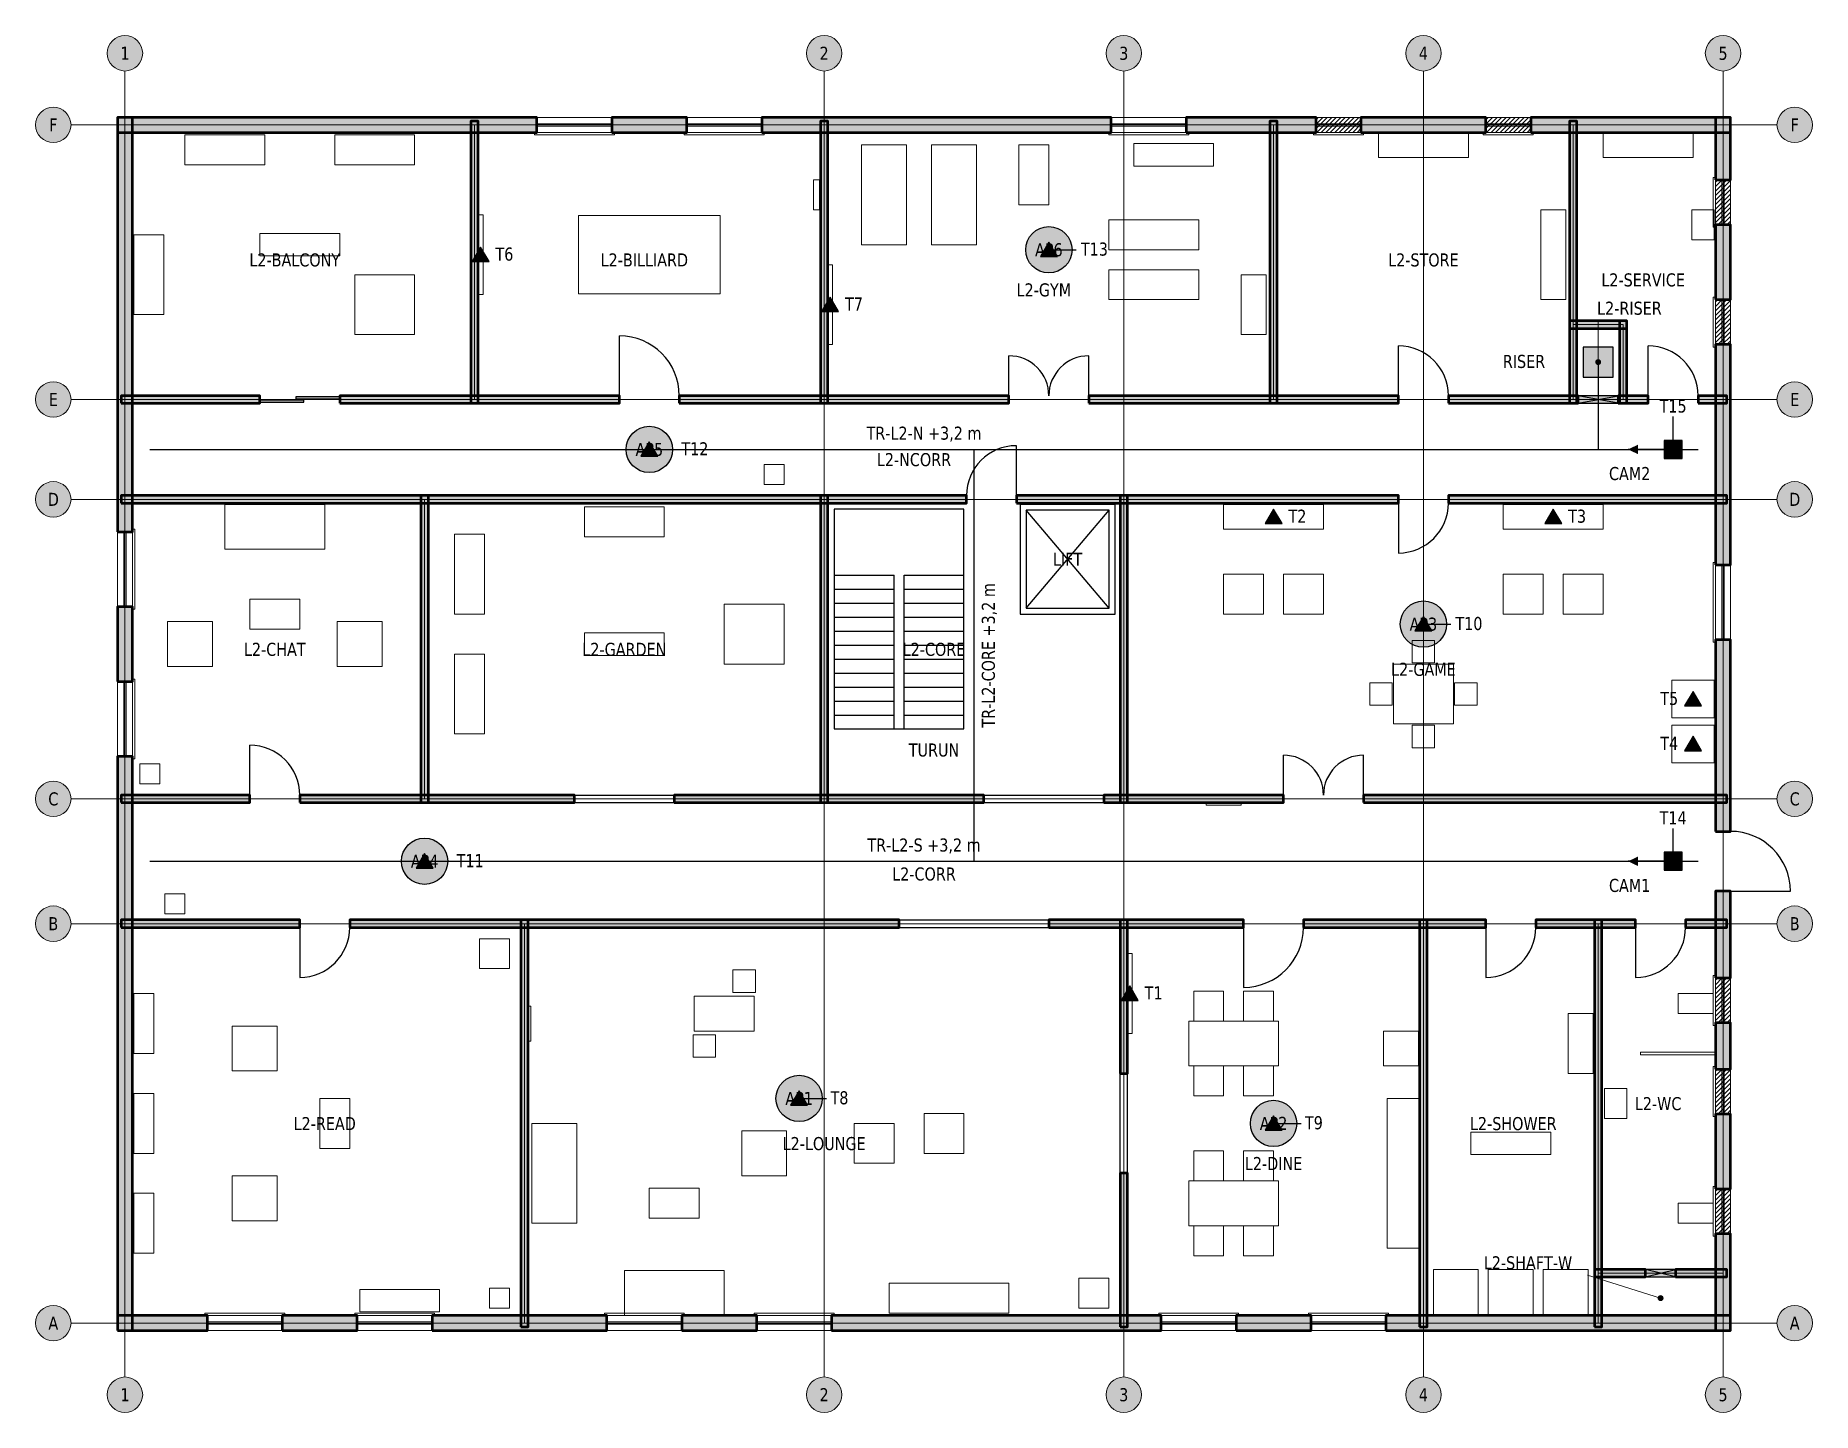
# Model space of a CAD drawing. Header units: millimetres. Extents: x -1791 to 33791, y -1791 to 25791.
import ezdxf
from ezdxf.enums import TextEntityAlignment as Align

# ---------------------------------------------------------------- set-up
doc = ezdxf.new("R2010")
doc.units = ezdxf.units.MM
doc.linetypes.add('CENTER', pattern=[5.08, 3.175, -0.635, 0.635, -0.635])
doc.linetypes.add('DASHED', pattern=[1.524, 1.27, -0.254])
for name, color, linetype, lineweight, true_color in [('A-ANNO-RMNM', 7, 'Continuous', 18, 0x22302a), ('A-DOOR', 7, 'Continuous', 25, 0x1f4d3a), ('A-FURN', 7, 'Continuous', 18, 0x8a8076), ('A-GLAZ', 7, 'Continuous', 18, 0x1f4d3a), ('A-GRID', 7, 'CENTER', 13, 0x8fa99b), ('A-GRID-IDEN', 7, 'Continuous', 18, 0x2f4238), ('A-STRS', 7, 'Continuous', 25, 0xb5532f), ('A-WALL', 7, 'Continuous', 50, 0x1f4d3a)]:
    doc.layers.add(name, color=color, linetype=linetype, lineweight=lineweight, true_color=true_color)
doc.layers.add('A-AREA', color=7, linetype='Continuous', lineweight=13, true_color=0xa0b4aa, plot=False)
for name, color, linetype in [('ICT-AP', 7, 'Continuous'), ('ICT-CAM', 7, 'Continuous'), ('ICT-DEV-IDEN', 7, 'Continuous'), ('ICT-OUTL', 7, 'Continuous'), ('ICT-OUTL-IDEN', 7, 'Continuous'), ('ICT-RISR', 7, 'Continuous'), ('ICT-TRAY', 7, 'Continuous')]:
    doc.layers.add(name, color=color, linetype=linetype)
doc.styles.add('KR-SANS', font='DejaVuSans.ttf', dxfattribs={"width": 0.8})

msp = doc.modelspace()

# ---------------------------------------------------------------- hatches: boundary and pattern name
at = {"layer": 'A-ANNO-RMNM', "true_color": 0x5a524b}
h = msp.add_hatch(color=251, dxfattribs=at)
h.dxf.hatch_style = 1
edge = h.paths.add_edge_path()
edge.add_arc((29500, 19250), 60, 0, 360)
h = msp.add_hatch(color=251, dxfattribs=at)
h.dxf.hatch_style = 1
edge = h.paths.add_edge_path()
edge.add_arc((30750, 500), 60, 0, 360)
at = {"layer": 'A-DOOR', "true_color": 0xffffff}
h = msp.add_hatch(color=7, dxfattribs=at)
h.dxf.hatch_style = 1
h.paths.add_polyline_path([(3420, 18515), (4300, 18515), (4300, 18555), (3420, 18555)])
h = msp.add_hatch(color=7, dxfattribs=at)
h.dxf.hatch_style = 1
h.paths.add_polyline_path([(29100, 18425), (29900, 18425), (29900, 18575), (29100, 18575)])
h = msp.add_hatch(color=7, dxfattribs=at)
h.dxf.hatch_style = 1
h.paths.add_polyline_path([(2700, 18445), (3580, 18445), (3580, 18485), (2700, 18485)])
h = msp.add_hatch(color=7, dxfattribs=at)
h.dxf.hatch_style = 1
h.paths.add_polyline_path([(30450, 925), (31050, 925), (31050, 1075), (30450, 1075)])
at = {"layer": 'A-GRID-IDEN', "true_color": 0xffffff}
h = msp.add_hatch(color=7, dxfattribs=at)
h.dxf.hatch_style = 1
edge = h.paths.add_edge_path()
edge.add_arc((0, 25435), 355, 0, 360)
h = msp.add_hatch(color=7, dxfattribs=at)
h.dxf.hatch_style = 1
edge = h.paths.add_edge_path()
edge.add_arc((14000, 25435), 355, 0, 360)
h = msp.add_hatch(color=7, dxfattribs=at)
h.dxf.hatch_style = 1
edge = h.paths.add_edge_path()
edge.add_arc((20000, 25435), 355, 0, 360)
h = msp.add_hatch(color=7, dxfattribs=at)
h.dxf.hatch_style = 1
edge = h.paths.add_edge_path()
edge.add_arc((26000, 25435), 355, 0, 360)
h = msp.add_hatch(color=7, dxfattribs=at)
h.dxf.hatch_style = 1
edge = h.paths.add_edge_path()
edge.add_arc((32000, 25435), 355, 0, 360)
h = msp.add_hatch(color=7, dxfattribs=at)
h.dxf.hatch_style = 1
edge = h.paths.add_edge_path()
edge.add_arc((-1435, 24000), 355, 0, 360)
h = msp.add_hatch(color=7, dxfattribs=at)
h.dxf.hatch_style = 1
edge = h.paths.add_edge_path()
edge.add_arc((33435, 24000), 355, 0, 360)
h = msp.add_hatch(color=7, dxfattribs=at)
h.dxf.hatch_style = 1
edge = h.paths.add_edge_path()
edge.add_arc((-1435, 18500), 355, 0, 360)
h = msp.add_hatch(color=7, dxfattribs=at)
h.dxf.hatch_style = 1
edge = h.paths.add_edge_path()
edge.add_arc((33435, 18500), 355, 0, 360)
h = msp.add_hatch(color=7, dxfattribs=at)
h.dxf.hatch_style = 1
edge = h.paths.add_edge_path()
edge.add_arc((-1435, 16500), 355, 0, 360)
h = msp.add_hatch(color=7, dxfattribs=at)
h.dxf.hatch_style = 1
edge = h.paths.add_edge_path()
edge.add_arc((33435, 16500), 355, 0, 360)
h = msp.add_hatch(color=7, dxfattribs=at)
h.dxf.hatch_style = 1
edge = h.paths.add_edge_path()
edge.add_arc((-1435, 10500), 355, 0, 360)
h = msp.add_hatch(color=7, dxfattribs=at)
h.dxf.hatch_style = 1
edge = h.paths.add_edge_path()
edge.add_arc((33435, 10500), 355, 0, 360)
h = msp.add_hatch(color=7, dxfattribs=at)
h.dxf.hatch_style = 1
edge = h.paths.add_edge_path()
edge.add_arc((-1435, 8000), 355, 0, 360)
h = msp.add_hatch(color=7, dxfattribs=at)
h.dxf.hatch_style = 1
edge = h.paths.add_edge_path()
edge.add_arc((33435, 8000), 355, 0, 360)
h = msp.add_hatch(color=7, dxfattribs=at)
h.dxf.hatch_style = 1
edge = h.paths.add_edge_path()
edge.add_arc((-1435, 0), 355, 0, 360)
h = msp.add_hatch(color=7, dxfattribs=at)
h.dxf.hatch_style = 1
edge = h.paths.add_edge_path()
edge.add_arc((33435, 0), 355, 0, 360)
h = msp.add_hatch(color=7, dxfattribs=at)
h.dxf.hatch_style = 1
edge = h.paths.add_edge_path()
edge.add_arc((0, -1435), 355, 0, 360)
h = msp.add_hatch(color=7, dxfattribs=at)
h.dxf.hatch_style = 1
edge = h.paths.add_edge_path()
edge.add_arc((14000, -1435), 355, 0, 360)
h = msp.add_hatch(color=7, dxfattribs=at)
h.dxf.hatch_style = 1
edge = h.paths.add_edge_path()
edge.add_arc((20000, -1435), 355, 0, 360)
h = msp.add_hatch(color=7, dxfattribs=at)
h.dxf.hatch_style = 1
edge = h.paths.add_edge_path()
edge.add_arc((26000, -1435), 355, 0, 360)
h = msp.add_hatch(color=7, dxfattribs=at)
h.dxf.hatch_style = 1
edge = h.paths.add_edge_path()
edge.add_arc((32000, -1435), 355, 0, 360)
at = {"layer": 'A-WALL', "true_color": 0x6f8379}
h = msp.add_hatch(color=8, dxfattribs=at)
h.dxf.hatch_style = 1
h.paths.add_polyline_path([(-150, 23850), (8250, 23850), (8250, 24150), (-150, 24150)])
h = msp.add_hatch(color=8, dxfattribs=at)
h.dxf.hatch_style = 1
h.paths.add_polyline_path([(-150, 15850), (150, 15850), (150, 24150), (-150, 24150)])
at = {"layer": 'A-WALL', "true_color": 0x9aa9a1}
h = msp.add_hatch(color=253, dxfattribs=at)
h.dxf.hatch_style = 1
h.paths.add_polyline_path([(6925, 18425), (7075, 18425), (7075, 24075), (6925, 24075)])
at = {"layer": 'A-WALL', "true_color": 0x6f8379}
h = msp.add_hatch(color=8, dxfattribs=at)
h.dxf.hatch_style = 1
h.paths.add_polyline_path([(9750, 23850), (11250, 23850), (11250, 24150), (9750, 24150)])
h = msp.add_hatch(color=8, dxfattribs=at)
h.dxf.hatch_style = 1
h.paths.add_polyline_path([(12750, 23850), (19750, 23850), (19750, 24150), (12750, 24150)])
at = {"layer": 'A-WALL', "true_color": 0x9aa9a1}
h = msp.add_hatch(color=253, dxfattribs=at)
h.dxf.hatch_style = 1
h.paths.add_polyline_path([(13925, 18425), (14075, 18425), (14075, 24075), (13925, 24075)])
at = {"layer": 'A-WALL', "true_color": 0x6f8379}
h = msp.add_hatch(color=8, dxfattribs=at)
h.dxf.hatch_style = 1
h.paths.add_polyline_path([(21250, 23850), (23850, 23850), (23850, 24150), (21250, 24150)])
at = {"layer": 'A-WALL', "true_color": 0x9aa9a1}
h = msp.add_hatch(color=253, dxfattribs=at)
h.dxf.hatch_style = 1
h.paths.add_polyline_path([(22925, 18425), (23075, 18425), (23075, 24075), (22925, 24075)])
at = {"layer": 'A-WALL', "true_color": 0x6f8379}
h = msp.add_hatch(color=8, dxfattribs=at)
h.dxf.hatch_style = 1
h.paths.add_polyline_path([(24750, 23850), (27250, 23850), (27250, 24150), (24750, 24150)])
h = msp.add_hatch(color=8, dxfattribs=at)
h.dxf.hatch_style = 1
h.paths.add_polyline_path([(28150, 23850), (32150, 23850), (32150, 24150), (28150, 24150)])
at = {"layer": 'A-WALL', "true_color": 0x9aa9a1}
h = msp.add_hatch(color=253, dxfattribs=at)
h.dxf.hatch_style = 1
h.paths.add_polyline_path([(28925, 18425), (29075, 18425), (29075, 24075), (28925, 24075)])
at = {"layer": 'A-WALL', "true_color": 0x6f8379}
h = msp.add_hatch(color=8, dxfattribs=at)
h.dxf.hatch_style = 1
h.paths.add_polyline_path([(31850, 22900), (32150, 22900), (32150, 24150), (31850, 24150)])
h = msp.add_hatch(color=8, dxfattribs=at)
h.dxf.hatch_style = 1
h.paths.add_polyline_path([(31850, 20500), (32150, 20500), (32150, 22000), (31850, 22000)])
at = {"layer": 'A-WALL', "true_color": 0x9aa9a1}
h = msp.add_hatch(color=253, dxfattribs=at)
h.dxf.hatch_style = 1
h.paths.add_polyline_path([(28925, 19925), (30075, 19925), (30075, 20075), (28925, 20075)])
h = msp.add_hatch(color=253, dxfattribs=at)
h.dxf.hatch_style = 1
h.paths.add_polyline_path([(29925, 18425), (30075, 18425), (30075, 20075), (29925, 20075)])
at = {"layer": 'A-WALL', "true_color": 0x6f8379}
h = msp.add_hatch(color=8, dxfattribs=at)
h.dxf.hatch_style = 1
h.paths.add_polyline_path([(31850, 15188), (32150, 15188), (32150, 19600), (31850, 19600)])
at = {"layer": 'A-WALL', "true_color": 0x9aa9a1}
h = msp.add_hatch(color=253, dxfattribs=at)
h.dxf.hatch_style = 1
h.paths.add_polyline_path([(-75, 18425), (2700, 18425), (2700, 18575), (-75, 18575)])
h = msp.add_hatch(color=253, dxfattribs=at)
h.dxf.hatch_style = 1
h.paths.add_polyline_path([(4300, 18425), (9900, 18425), (9900, 18575), (4300, 18575)])
h = msp.add_hatch(color=253, dxfattribs=at)
h.dxf.hatch_style = 1
h.paths.add_polyline_path([(11100, 18425), (17700, 18425), (17700, 18575), (11100, 18575)])
h = msp.add_hatch(color=253, dxfattribs=at)
h.dxf.hatch_style = 1
h.paths.add_polyline_path([(19300, 18425), (25500, 18425), (25500, 18575), (19300, 18575)])
h = msp.add_hatch(color=253, dxfattribs=at)
h.dxf.hatch_style = 1
h.paths.add_polyline_path([(26500, 18425), (29100, 18425), (29100, 18575), (26500, 18575)])
h = msp.add_hatch(color=253, dxfattribs=at)
h.dxf.hatch_style = 1
h.paths.add_polyline_path([(29900, 18425), (30500, 18425), (30500, 18575), (29900, 18575)])
h = msp.add_hatch(color=253, dxfattribs=at)
h.dxf.hatch_style = 1
h.paths.add_polyline_path([(31500, 18425), (32075, 18425), (32075, 18575), (31500, 18575)])
h = msp.add_hatch(color=253, dxfattribs=at)
h.dxf.hatch_style = 1
h.paths.add_polyline_path([(-75, 16425), (16850, 16425), (16850, 16575), (-75, 16575)])
h = msp.add_hatch(color=253, dxfattribs=at)
h.dxf.hatch_style = 1
h.paths.add_polyline_path([(5925, 10425), (6075, 10425), (6075, 16575), (5925, 16575)])
h = msp.add_hatch(color=253, dxfattribs=at)
h.dxf.hatch_style = 1
h.paths.add_polyline_path([(13925, 10425), (14075, 10425), (14075, 16575), (13925, 16575)])
h = msp.add_hatch(color=253, dxfattribs=at)
h.dxf.hatch_style = 1
h.paths.add_polyline_path([(17850, 16425), (25500, 16425), (25500, 16575), (17850, 16575)])
h = msp.add_hatch(color=253, dxfattribs=at)
h.dxf.hatch_style = 1
h.paths.add_polyline_path([(19925, 10425), (20075, 10425), (20075, 16575), (19925, 16575)])
h = msp.add_hatch(color=253, dxfattribs=at)
h.dxf.hatch_style = 1
h.paths.add_polyline_path([(26500, 16425), (32075, 16425), (32075, 16575), (26500, 16575)])
at = {"layer": 'A-WALL', "true_color": 0x6f8379}
h = msp.add_hatch(color=8, dxfattribs=at)
h.dxf.hatch_style = 1
h.paths.add_polyline_path([(-150, 12850), (150, 12850), (150, 14350), (-150, 14350)])
h = msp.add_hatch(color=8, dxfattribs=at)
h.dxf.hatch_style = 1
h.paths.add_polyline_path([(31850, 9850), (32150, 9850), (32150, 13688), (31850, 13688)])
h = msp.add_hatch(color=8, dxfattribs=at)
h.dxf.hatch_style = 1
h.paths.add_polyline_path([(-150, -150), (150, -150), (150, 11350), (-150, 11350)])
at = {"layer": 'A-WALL', "true_color": 0x9aa9a1}
h = msp.add_hatch(color=253, dxfattribs=at)
h.dxf.hatch_style = 1
h.paths.add_polyline_path([(-75, 10425), (2500, 10425), (2500, 10575), (-75, 10575)])
h = msp.add_hatch(color=253, dxfattribs=at)
h.dxf.hatch_style = 1
h.paths.add_polyline_path([(3500, 10425), (9000, 10425), (9000, 10575), (3500, 10575)])
h = msp.add_hatch(color=253, dxfattribs=at)
h.dxf.hatch_style = 1
h.paths.add_polyline_path([(11000, 10425), (17200, 10425), (17200, 10575), (11000, 10575)])
h = msp.add_hatch(color=253, dxfattribs=at)
h.dxf.hatch_style = 1
h.paths.add_polyline_path([(19600, 10425), (23200, 10425), (23200, 10575), (19600, 10575)])
h = msp.add_hatch(color=253, dxfattribs=at)
h.dxf.hatch_style = 1
h.paths.add_polyline_path([(24800, 10425), (32075, 10425), (32075, 10575), (24800, 10575)])
at = {"layer": 'A-WALL', "true_color": 0x6f8379}
h = msp.add_hatch(color=8, dxfattribs=at)
h.dxf.hatch_style = 1
h.paths.add_polyline_path([(31850, 6913), (32150, 6913), (32150, 8650), (31850, 8650)])
at = {"layer": 'A-WALL', "true_color": 0x9aa9a1}
h = msp.add_hatch(color=253, dxfattribs=at)
h.dxf.hatch_style = 1
h.paths.add_polyline_path([(-75, 7925), (3500, 7925), (3500, 8075), (-75, 8075)])
h = msp.add_hatch(color=253, dxfattribs=at)
h.dxf.hatch_style = 1
h.paths.add_polyline_path([(4500, 7925), (15500, 7925), (15500, 8075), (4500, 8075)])
h = msp.add_hatch(color=253, dxfattribs=at)
h.dxf.hatch_style = 1
h.paths.add_polyline_path([(7925, -75), (8075, -75), (8075, 8075), (7925, 8075)])
h = msp.add_hatch(color=253, dxfattribs=at)
h.dxf.hatch_style = 1
h.paths.add_polyline_path([(18500, 7925), (22400, 7925), (22400, 8075), (18500, 8075)])
h = msp.add_hatch(color=253, dxfattribs=at)
h.dxf.hatch_style = 1
h.paths.add_polyline_path([(19925, 5000), (20075, 5000), (20075, 8075), (19925, 8075)])
h = msp.add_hatch(color=253, dxfattribs=at)
h.dxf.hatch_style = 1
h.paths.add_polyline_path([(23600, 7925), (27250, 7925), (27250, 8075), (23600, 8075)])
h = msp.add_hatch(color=253, dxfattribs=at)
h.dxf.hatch_style = 1
h.paths.add_polyline_path([(25925, -75), (26075, -75), (26075, 8075), (25925, 8075)])
h = msp.add_hatch(color=253, dxfattribs=at)
h.dxf.hatch_style = 1
h.paths.add_polyline_path([(28250, 7925), (30250, 7925), (30250, 8075), (28250, 8075)])
h = msp.add_hatch(color=253, dxfattribs=at)
h.dxf.hatch_style = 1
h.paths.add_polyline_path([(29425, -75), (29575, -75), (29575, 8075), (29425, 8075)])
h = msp.add_hatch(color=253, dxfattribs=at)
h.dxf.hatch_style = 1
h.paths.add_polyline_path([(31250, 7925), (32075, 7925), (32075, 8075), (31250, 8075)])
at = {"layer": 'A-WALL', "true_color": 0x6f8379}
h = msp.add_hatch(color=8, dxfattribs=at)
h.dxf.hatch_style = 1
h.paths.add_polyline_path([(31850, 5088), (32150, 5088), (32150, 6013), (31850, 6013)])
h = msp.add_hatch(color=8, dxfattribs=at)
h.dxf.hatch_style = 1
h.paths.add_polyline_path([(31850, 2688), (32150, 2688), (32150, 4188), (31850, 4188)])
at = {"layer": 'A-WALL', "true_color": 0x9aa9a1}
h = msp.add_hatch(color=253, dxfattribs=at)
h.dxf.hatch_style = 1
h.paths.add_polyline_path([(19925, -75), (20075, -75), (20075, 3000), (19925, 3000)])
at = {"layer": 'A-WALL', "true_color": 0x6f8379}
h = msp.add_hatch(color=8, dxfattribs=at)
h.dxf.hatch_style = 1
h.paths.add_polyline_path([(31850, -150), (32150, -150), (32150, 1788), (31850, 1788)])
at = {"layer": 'A-WALL', "true_color": 0x9aa9a1}
h = msp.add_hatch(color=253, dxfattribs=at)
h.dxf.hatch_style = 1
h.paths.add_polyline_path([(29425, 925), (30450, 925), (30450, 1075), (29425, 1075)])
h = msp.add_hatch(color=253, dxfattribs=at)
h.dxf.hatch_style = 1
h.paths.add_polyline_path([(31050, 925), (32075, 925), (32075, 1075), (31050, 1075)])
at = {"layer": 'A-WALL', "true_color": 0x6f8379}
h = msp.add_hatch(color=8, dxfattribs=at)
h.dxf.hatch_style = 1
h.paths.add_polyline_path([(-150, -150), (1650, -150), (1650, 150), (-150, 150)])
h = msp.add_hatch(color=8, dxfattribs=at)
h.dxf.hatch_style = 1
h.paths.add_polyline_path([(3150, -150), (4650, -150), (4650, 150), (3150, 150)])
h = msp.add_hatch(color=8, dxfattribs=at)
h.dxf.hatch_style = 1
h.paths.add_polyline_path([(6150, -150), (9650, -150), (9650, 150), (6150, 150)])
h = msp.add_hatch(color=8, dxfattribs=at)
h.dxf.hatch_style = 1
h.paths.add_polyline_path([(11150, -150), (12650, -150), (12650, 150), (11150, 150)])
h = msp.add_hatch(color=8, dxfattribs=at)
h.dxf.hatch_style = 1
h.paths.add_polyline_path([(14150, -150), (20750, -150), (20750, 150), (14150, 150)])
h = msp.add_hatch(color=8, dxfattribs=at)
h.dxf.hatch_style = 1
h.paths.add_polyline_path([(22250, -150), (23750, -150), (23750, 150), (22250, 150)])
h = msp.add_hatch(color=8, dxfattribs=at)
h.dxf.hatch_style = 1
h.paths.add_polyline_path([(25250, -150), (32150, -150), (32150, 150), (25250, 150)])
at = {"layer": 'ICT-AP', "true_color": 0xffffff}
h = msp.add_hatch(color=7, dxfattribs=at)
h.dxf.hatch_style = 1
edge = h.paths.add_edge_path()
edge.add_arc((18500, 21500), 464, 0, 360)
h = msp.add_hatch(color=7, dxfattribs=at)
h.dxf.hatch_style = 1
edge = h.paths.add_edge_path()
edge.add_arc((10500, 17500), 464, 0, 360)
h = msp.add_hatch(color=7, dxfattribs=at)
h.dxf.hatch_style = 1
edge = h.paths.add_edge_path()
edge.add_arc((26000, 14000), 464, 0, 360)
h = msp.add_hatch(color=7, dxfattribs=at)
h.dxf.hatch_style = 1
edge = h.paths.add_edge_path()
edge.add_arc((6000, 9250), 464, 0, 360)
h = msp.add_hatch(color=7, dxfattribs=at)
h.dxf.hatch_style = 1
edge = h.paths.add_edge_path()
edge.add_arc((13500, 4500), 464, 0, 360)
h = msp.add_hatch(color=7, dxfattribs=at)
h.dxf.hatch_style = 1
edge = h.paths.add_edge_path()
edge.add_arc((23000, 4000), 464, 0, 360)
at = {"layer": 'ICT-CAM', "true_color": 0xb5532f}
h = msp.add_hatch(color=15, dxfattribs=at)
h.dxf.hatch_style = 1
h.paths.add_polyline_path([(30100, 17500), (30298, 17404), (30298, 17596)])
at = {"layer": 'ICT-CAM', "true_color": 0xffffff}
h = msp.add_hatch(color=7, dxfattribs=at)
h.dxf.hatch_style = 1
h.paths.add_polyline_path([(30820, 17320), (31180, 17320), (31180, 17680), (30820, 17680)])
at = {"layer": 'ICT-CAM', "true_color": 0xb5532f}
h = msp.add_hatch(color=15, dxfattribs=at)
h.dxf.hatch_style = 1
h.paths.add_polyline_path([(30100, 9250), (30298, 9154), (30298, 9346)])
at = {"layer": 'ICT-CAM', "true_color": 0xffffff}
h = msp.add_hatch(color=7, dxfattribs=at)
h.dxf.hatch_style = 1
h.paths.add_polyline_path([(30820, 9070), (31180, 9070), (31180, 9430), (30820, 9430)])
at = {"layer": 'ICT-OUTL', "true_color": 0xffffff}
h = msp.add_hatch(color=7, dxfattribs=at)
h.dxf.hatch_style = 1
h.paths.add_polyline_path([(6950, 21264), (7290, 21264), (7120, 21553)])
h = msp.add_hatch(color=7, dxfattribs=at)
h.dxf.hatch_style = 1
h.paths.add_polyline_path([(18330, 21364), (18670, 21364), (18500, 21653)])
h = msp.add_hatch(color=7, dxfattribs=at)
h.dxf.hatch_style = 1
h.paths.add_polyline_path([(13950, 20264), (14290, 20264), (14120, 20553)])
h = msp.add_hatch(color=7, dxfattribs=at)
h.dxf.hatch_style = 1
h.paths.add_polyline_path([(10330, 17364), (10670, 17364), (10500, 17653)])
h = msp.add_hatch(color=7, dxfattribs=at)
h.dxf.hatch_style = 1
h.paths.add_polyline_path([(30830, 17364), (31170, 17364), (31000, 17653)])
h = msp.add_hatch(color=7, dxfattribs=at)
h.dxf.hatch_style = 1
h.paths.add_polyline_path([(22830, 16014), (23170, 16014), (23000, 16303)])
h = msp.add_hatch(color=7, dxfattribs=at)
h.dxf.hatch_style = 1
h.paths.add_polyline_path([(28430, 16014), (28770, 16014), (28600, 16303)])
h = msp.add_hatch(color=7, dxfattribs=at)
h.dxf.hatch_style = 1
h.paths.add_polyline_path([(25830, 13864), (26170, 13864), (26000, 14153)])
h = msp.add_hatch(color=7, dxfattribs=at)
h.dxf.hatch_style = 1
h.paths.add_polyline_path([(31230, 12364), (31570, 12364), (31400, 12653)])
h = msp.add_hatch(color=7, dxfattribs=at)
h.dxf.hatch_style = 1
h.paths.add_polyline_path([(31230, 11464), (31570, 11464), (31400, 11753)])
h = msp.add_hatch(color=7, dxfattribs=at)
h.dxf.hatch_style = 1
h.paths.add_polyline_path([(5830, 9114), (6170, 9114), (6000, 9403)])
h = msp.add_hatch(color=7, dxfattribs=at)
h.dxf.hatch_style = 1
h.paths.add_polyline_path([(30830, 9114), (31170, 9114), (31000, 9403)])
h = msp.add_hatch(color=7, dxfattribs=at)
h.dxf.hatch_style = 1
h.paths.add_polyline_path([(19950, 6464), (20290, 6464), (20120, 6753)])
h = msp.add_hatch(color=7, dxfattribs=at)
h.dxf.hatch_style = 1
h.paths.add_polyline_path([(13330, 4364), (13670, 4364), (13500, 4653)])
h = msp.add_hatch(color=7, dxfattribs=at)
h.dxf.hatch_style = 1
h.paths.add_polyline_path([(22830, 3864), (23170, 3864), (23000, 4153)])
at = {"layer": 'ICT-RISR', "true_color": 0xf3e6d6}
h = msp.add_hatch(color=254, dxfattribs=at)
h.dxf.hatch_style = 1
h.paths.add_polyline_path([(29200, 18950), (29800, 18950), (29800, 19550), (29200, 19550)])

# ---------------------------------------------------------------- linework, layer by layer
at = {"layer": 'A-ANNO-RMNM', "color": 251, "true_color": 0x5a524b}
for points in [[(29500, 19250), (29500, 20078)], [(30750, 500), (29286, 957)]]:
    msp.add_lwpolyline(points, dxfattribs=at)
at = {"layer": 'A-AREA', "color": 253, "true_color": 0xa0b4aa}
for points in [[(0, 18500), (7000, 18500), (7000, 24000), (0, 24000)], [(7000, 18500), (14000, 18500), (14000, 24000), (7000, 24000)], [(14000, 18500), (23000, 18500), (23000, 24000), (14000, 24000)], [(23000, 18500), (29000, 18500), (29000, 24000), (23000, 24000)], [(29000, 20000), (30000, 20000), (30000, 18500), (32000, 18500), (32000, 24000), (29000, 24000)], [(29000, 18500), (30000, 18500), (30000, 20000), (29000, 20000)], [(0, 16500), (32000, 16500), (32000, 18500), (0, 18500)], [(0, 10500), (6000, 10500), (6000, 16500), (0, 16500)], [(6000, 10500), (14000, 10500), (14000, 16500), (6000, 16500)], [(14000, 10500), (20000, 10500), (20000, 16500), (14000, 16500)], [(20000, 10500), (32000, 10500), (32000, 16500), (20000, 16500)], [(0, 8000), (32000, 8000), (32000, 10500), (0, 10500)], [(0, 0), (8000, 0), (8000, 8000), (0, 8000)], [(8000, 0), (20000, 0), (20000, 8000), (8000, 8000)], [(20000, 0), (26000, 0), (26000, 8000), (20000, 8000)], [(26000, 0), (29500, 0), (29500, 8000), (26000, 8000)], [(29500, 1000), (32000, 1000), (32000, 8000), (29500, 8000)], [(29500, 0), (32000, 0), (32000, 1000), (29500, 1000)]]:
    msp.add_lwpolyline(points, close=True, dxfattribs=at)
at = {"layer": 'A-DOOR', "color": 8, "true_color": 0x6f8379}
for points in [[(9900, 18575), (9900, 19775)], [(25500, 18575), (25500, 19575)], [(30500, 18575), (30500, 19575)], [(17700, 18575), (17700, 19375)], [(19300, 18575), (19300, 19375)], [(29100, 18425), (29900, 18575)], [(29900, 18425), (29100, 18575)], [(17850, 16575), (17850, 17575)], [(25500, 16425), (25500, 15425)], [(2500, 10575), (2500, 11575)], [(23200, 10575), (23200, 11375)], [(24800, 10575), (24800, 11375)], [(32150, 8650), (33350, 8650)], [(3500, 7925), (3500, 6925)], [(22400, 7925), (22400, 6725)], [(27250, 7925), (27250, 6925)], [(30250, 7925), (30250, 6925)], [(30450, 925), (31050, 1075)], [(31050, 925), (30450, 1075)]]:
    msp.add_lwpolyline(points, dxfattribs=at)
for points in [[(3420, 18515), (4300, 18515), (4300, 18555), (3420, 18555)], [(29100, 18425), (29900, 18425), (29900, 18575), (29100, 18575)], [(2700, 18445), (3580, 18445), (3580, 18485), (2700, 18485)], [(30450, 925), (31050, 925), (31050, 1075), (30450, 1075)]]:
    msp.add_lwpolyline(points, close=True, dxfattribs=at)
at = {"layer": 'A-DOOR', "color": 8, "linetype": 'DASHED', "ltscale": 17.638889, "true_color": 0x6f8379}
for points in [[(9000, 10575), (11000, 10575)], [(9000, 10425), (11000, 10425)], [(17200, 10575), (19600, 10575)], [(17200, 10425), (19600, 10425)], [(15500, 8075), (18500, 8075)], [(15500, 7925), (18500, 7925)], [(19925, 3000), (19925, 5000)], [(20075, 3000), (20075, 5000)]]:
    msp.add_lwpolyline(points, dxfattribs=at)
at = {"layer": 'A-DOOR', "color": 8, "true_color": 0x6f8379}
for centre, radius, start, end in [((9900, 18575), 1200, 0, 90), ((25500, 18575), 1000, 0, 90), ((30500, 18575), 1000, 0, 90), ((17700, 18575), 800, 0, 90), ((19300, 18575), 800, 90, 180), ((17850, 16575), 1000, 90, 180), ((25500, 16425), 1000, 270, 0), ((2500, 10575), 1000, 0, 90), ((23200, 10575), 800, 0, 90), ((24800, 10575), 800, 90, 180), ((32150, 8650), 1200, 0, 90), ((3500, 7925), 1000, 270, 0), ((22400, 7925), 1200, 270, 0), ((27250, 7925), 1000, 270, 0), ((30250, 7925), 1000, 270, 0)]:
    msp.add_arc(centre, radius, start, end, dxfattribs=at)
at = {"layer": 'A-FURN', "color": 9, "true_color": 0xc2bbb3}
for points in [[(25100, 23350), (26900, 23350), (26900, 23850), (25100, 23850)], [(29600, 23350), (31400, 23350), (31400, 23850), (29600, 23850)], [(1200, 23200), (2800, 23200), (2800, 23800), (1200, 23800)], [(4200, 23200), (5800, 23200), (5800, 23800), (4200, 23800)], [(15650, 23600), (14750, 23600), (14750, 21600), (15650, 21600)], [(17050, 23600), (16150, 23600), (16150, 21600), (17050, 21600)], [(18500, 23600), (17900, 23600), (17900, 22400), (18500, 22400)], [(20200, 23175), (21800, 23175), (21800, 23625), (20200, 23625)], [(13790, 22900), (13790, 22300), (13910, 22300), (13910, 22900)], [(7170, 20600), (7170, 22200), (7070, 22200), (7070, 20600)], [(9080, 20615), (11920, 20615), (11920, 22185), (9080, 22185)], [(19700, 21500), (21500, 21500), (21500, 22100), (19700, 22100)], [(28350, 22300), (28350, 20500), (28850, 20500), (28850, 22300)], [(31375, 22300), (31375, 21700), (31825, 21700), (31825, 22300)], [(780, 20200), (780, 21800), (180, 21800), (180, 20200)], [(4300, 21825), (2700, 21825), (2700, 21375), (4300, 21375)], [(4600, 19800), (5800, 19800), (5800, 21000), (4600, 21000)], [(14170, 19600), (14170, 21200), (14070, 21200), (14070, 19600)], [(19700, 20500), (21500, 20500), (21500, 21100), (19700, 21100)], [(22350, 21000), (22350, 19800), (22850, 19800), (22850, 21000)], [(12800, 16800), (13200, 16800), (13200, 17200), (12800, 17200)], [(2000, 15500), (4000, 15500), (4000, 16400), (2000, 16400)], [(22000, 15900), (24000, 15900), (24000, 16400), (22000, 16400)], [(27600, 15900), (29600, 15900), (29600, 16400), (27600, 16400)], [(9200, 15750), (10800, 15750), (10800, 16350), (9200, 16350)], [(7200, 14200), (7200, 15800), (6600, 15800), (6600, 14200)], [(22800, 15000), (22000, 15000), (22000, 14200), (22800, 14200)], [(24000, 15000), (23200, 15000), (23200, 14200), (24000, 14200)], [(28400, 15000), (27600, 15000), (27600, 14200), (28400, 14200)], [(29600, 15000), (28800, 15000), (28800, 14200), (29600, 14200)], [(2500, 13900), (3500, 13900), (3500, 14500), (2500, 14500)], [(12000, 13200), (13200, 13200), (13200, 14400), (12000, 14400)], [(1750, 13150), (1750, 14050), (850, 14050), (850, 13150)], [(4250, 14050), (4250, 13150), (5150, 13150), (5150, 14050)], [(10800, 13825), (9200, 13825), (9200, 13375), (10800, 13375)], [(25775, 13225), (26225, 13225), (26225, 13675), (25775, 13675)], [(7200, 11800), (7200, 13400), (6600, 13400), (6600, 11800)], [(25400, 12000), (26600, 12000), (26600, 13200), (25400, 13200)], [(25375, 12375), (25375, 12825), (24925, 12825), (24925, 12375)], [(26625, 12825), (26625, 12375), (27075, 12375), (27075, 12825)], [(30975, 12875), (30975, 12125), (31825, 12125), (31825, 12875)], [(26225, 11975), (25775, 11975), (25775, 11525), (26225, 11525)], [(30975, 11975), (30975, 11225), (31825, 11225), (31825, 11975)], [(300, 10800), (700, 10800), (700, 11200), (300, 11200)], [(22350, 10425), (21650, 10425), (21650, 10375), (22350, 10375)], [(800, 8200), (1200, 8200), (1200, 8600), (800, 8600)], [(7100, 7100), (7700, 7100), (7700, 7700), (7100, 7700)], [(20170, 5800), (20170, 7400), (20070, 7400), (20070, 5800)], [(12175, 6625), (12625, 6625), (12625, 7075), (12175, 7075)], [(580, 5400), (580, 6600), (180, 6600), (180, 5400)], [(11400, 5850), (12600, 5850), (12600, 6550), (11400, 6550)], [(21400, 6050), (22000, 6050), (22000, 6650), (21400, 6650)], [(22400, 6050), (23000, 6050), (23000, 6650), (22400, 6650)], [(31100, 6600), (31100, 6200), (31800, 6200), (31800, 6600)], [(8125, 5650), (8125, 6350), (8075, 6350), (8075, 5650)], [(21300, 5150), (23100, 5150), (23100, 6050), (21300, 6050)], [(28900, 6200), (28900, 5000), (29400, 5000), (29400, 6200)], [(2150, 5950), (2150, 5050), (3050, 5050), (3050, 5950)], [(11825, 5775), (11375, 5775), (11375, 5325), (11825, 5325)], [(25200, 5850), (25200, 5150), (25900, 5150), (25900, 5850)], [(30350, 5375), (31850, 5375), (31850, 5425), (30350, 5425)], [(22000, 5150), (21400, 5150), (21400, 4550), (22000, 4550)], [(23000, 5150), (22400, 5150), (22400, 4550), (23000, 4550)], [(30075, 4100), (30075, 4700), (29625, 4700), (29625, 4100)], [(580, 3400), (580, 4600), (180, 4600), (180, 3400)], [(4500, 3500), (4500, 4500), (3900, 4500), (3900, 3500)], [(25275, 4500), (25275, 1500), (25925, 1500), (25925, 4500)], [(8150, 4000), (8150, 2000), (9050, 2000), (9050, 4000)], [(14600, 3200), (15400, 3200), (15400, 4000), (14600, 4000)], [(16000, 3400), (16800, 3400), (16800, 4200), (16000, 4200)], [(13250, 2950), (13250, 3850), (12350, 3850), (12350, 2950)], [(26950, 3375), (28550, 3375), (28550, 3825), (26950, 3825)], [(21400, 2850), (22000, 2850), (22000, 3450), (21400, 3450)], [(22400, 2850), (23000, 2850), (23000, 3450), (22400, 3450)], [(2150, 2950), (2150, 2050), (3050, 2050), (3050, 2950)], [(21300, 1950), (23100, 1950), (23100, 2850), (21300, 2850)], [(580, 1400), (580, 2600), (180, 2600), (180, 1400)], [(10500, 2100), (11500, 2100), (11500, 2700), (10500, 2700)], [(31100, 2400), (31100, 2000), (31800, 2000), (31800, 2400)], [(22000, 1950), (21400, 1950), (21400, 1350), (22000, 1350)], [(23000, 1950), (22400, 1950), (22400, 1350), (23000, 1350)], [(27100, 1070), (26200, 1070), (26200, 170), (27100, 170)], [(28200, 1070), (27300, 1070), (27300, 170), (28200, 170)], [(29300, 1070), (28400, 1070), (28400, 170), (29300, 170)], [(12000, 1050), (10000, 1050), (10000, 150), (12000, 150)], [(17700, 800), (15300, 800), (15300, 200), (17700, 200)], [(19100, 300), (19700, 300), (19700, 900), (19100, 900)], [(6300, 675), (4700, 675), (4700, 225), (6300, 225)], [(7300, 300), (7700, 300), (7700, 700), (7300, 700)]]:
    msp.add_lwpolyline(points, close=True, dxfattribs=at)
at = {"layer": 'A-GLAZ', "color": 8, "true_color": 0x6f8379}
for points in [[(8200, 23850), (8200, 23800), (9800, 23800), (9800, 23850)], [(8250, 24150), (9750, 24150)], [(8250, 24025), (9750, 24025)], [(8250, 23975), (9750, 23975)], [(8250, 23850), (9750, 23850)], [(11200, 23850), (11200, 23800), (12800, 23800), (12800, 23850)], [(11250, 24150), (12750, 24150)], [(11250, 24025), (12750, 24025)], [(11250, 23975), (12750, 23975)], [(11250, 23850), (12750, 23850)], [(19700, 23850), (19700, 23800), (21300, 23800), (21300, 23850)], [(19750, 24150), (21250, 24150)], [(19750, 24025), (21250, 24025)], [(19750, 23975), (21250, 23975)], [(19750, 23850), (21250, 23850)], [(23800, 23850), (23800, 23800), (24800, 23800), (24800, 23850)], [(23850, 24150), (24750, 24150)], [(23850, 24105), (23895, 24150)], [(23850, 24015), (23985, 24150)], [(23850, 23925), (24075, 24150)], [(23850, 24025), (24750, 24025)], [(23850, 23975), (24750, 23975)], [(23850, 23850), (24750, 23850)], [(23865, 23850), (24165, 24150)], [(23955, 23850), (24255, 24150)], [(24045, 23850), (24345, 24150)], [(24135, 23850), (24435, 24150)], [(24225, 23850), (24525, 24150)], [(24315, 23850), (24615, 24150)], [(24405, 23850), (24705, 24150)], [(24495, 23850), (24750, 24105)], [(24585, 23850), (24750, 24015)], [(24675, 23850), (24750, 23925)], [(27200, 23850), (27200, 23800), (28200, 23800), (28200, 23850)], [(27250, 24150), (28150, 24150)], [(27250, 24105), (27295, 24150)], [(27250, 24015), (27385, 24150)], [(27250, 23925), (27475, 24150)], [(27250, 24025), (28150, 24025)], [(27250, 23975), (28150, 23975)], [(27250, 23850), (28150, 23850)], [(27265, 23850), (27565, 24150)], [(27355, 23850), (27655, 24150)], [(27445, 23850), (27745, 24150)], [(27535, 23850), (27835, 24150)], [(27625, 23850), (27925, 24150)], [(27715, 23850), (28015, 24150)], [(27805, 23850), (28105, 24150)], [(27895, 23850), (28150, 24105)], [(27985, 23850), (28150, 24015)], [(28075, 23850), (28150, 23925)], [(31850, 21950), (31800, 21950), (31800, 22950), (31850, 22950)], [(31850, 22000), (31850, 22900)], [(31850, 22855), (31895, 22900)], [(31850, 22765), (31985, 22900)], [(31850, 22675), (32075, 22900)], [(31850, 22585), (32150, 22885)], [(31850, 22495), (32150, 22795)], [(31975, 22000), (31975, 22900)], [(32025, 22000), (32025, 22900)], [(32150, 22000), (32150, 22900)], [(31850, 22405), (32150, 22705)], [(31850, 22315), (32150, 22615)], [(31850, 22225), (32150, 22525)], [(31850, 22135), (32150, 22435)], [(31850, 22045), (32150, 22345)], [(31895, 22000), (32150, 22255)], [(31985, 22000), (32150, 22165)], [(32075, 22000), (32150, 22075)], [(31850, 19550), (31800, 19550), (31800, 20550), (31850, 20550)], [(31850, 19600), (31850, 20500)], [(31850, 20455), (31895, 20500)], [(31850, 20365), (31985, 20500)], [(31850, 20275), (32075, 20500)], [(31850, 20185), (32150, 20485)], [(31850, 20095), (32150, 20395)], [(31850, 20005), (32150, 20305)], [(31975, 19600), (31975, 20500)], [(32025, 19600), (32025, 20500)], [(32150, 19600), (32150, 20500)], [(31850, 19915), (32150, 20215)], [(31850, 19825), (32150, 20125)], [(31850, 19735), (32150, 20035)], [(31850, 19645), (32150, 19945)], [(31895, 19600), (32150, 19855)], [(31985, 19600), (32150, 19765)], [(32075, 19600), (32150, 19675)], [(-150, 14350), (-150, 15850)], [(-25, 14350), (-25, 15850)], [(25, 14350), (25, 15850)], [(150, 14300), (200, 14300), (200, 15900), (150, 15900)], [(150, 14350), (150, 15850)], [(31850, 13638), (31800, 13638), (31800, 15238), (31850, 15238)], [(31850, 13688), (31850, 15188)], [(31975, 13688), (31975, 15188)], [(32025, 13688), (32025, 15188)], [(32150, 13688), (32150, 15188)], [(-150, 11350), (-150, 12850)], [(-25, 11350), (-25, 12850)], [(25, 11350), (25, 12850)], [(150, 11300), (200, 11300), (200, 12900), (150, 12900)], [(150, 11350), (150, 12850)], [(31850, 5963), (31800, 5963), (31800, 6963), (31850, 6963)], [(31850, 6013), (31850, 6913)], [(31850, 6868), (31895, 6913)], [(31850, 6778), (31985, 6913)], [(31850, 6688), (32075, 6913)], [(31850, 6598), (32150, 6898)], [(31850, 6508), (32150, 6808)], [(31975, 6013), (31975, 6913)], [(32025, 6013), (32025, 6913)], [(32150, 6013), (32150, 6913)], [(31850, 6418), (32150, 6718)], [(31850, 6328), (32150, 6628)], [(31850, 6238), (32150, 6538)], [(31850, 6148), (32150, 6448)], [(31850, 6058), (32150, 6358)], [(31895, 6013), (32150, 6268)], [(31985, 6013), (32150, 6178)], [(32075, 6013), (32150, 6088)], [(31850, 4138), (31800, 4138), (31800, 5138), (31850, 5138)], [(31850, 4188), (31850, 5088)], [(31850, 5043), (31895, 5088)], [(31850, 4953), (31985, 5088)], [(31850, 4863), (32075, 5088)], [(31850, 4773), (32150, 5073)], [(31850, 4683), (32150, 4983)], [(31975, 4188), (31975, 5088)], [(32025, 4188), (32025, 5088)], [(32150, 4188), (32150, 5088)], [(31850, 4593), (32150, 4893)], [(31850, 4503), (32150, 4803)], [(31850, 4413), (32150, 4713)], [(31850, 4323), (32150, 4623)], [(31850, 4233), (32150, 4533)], [(31895, 4188), (32150, 4443)], [(31985, 4188), (32150, 4353)], [(32075, 4188), (32150, 4263)], [(31850, 1738), (31800, 1738), (31800, 2738), (31850, 2738)], [(31850, 1788), (31850, 2688)], [(31850, 2643), (31895, 2688)], [(31850, 2553), (31985, 2688)], [(31850, 2463), (32075, 2688)], [(31850, 2373), (32150, 2673)], [(31850, 2283), (32150, 2583)], [(31850, 2193), (32150, 2493)], [(31975, 1788), (31975, 2688)], [(32025, 1788), (32025, 2688)], [(32150, 1788), (32150, 2688)], [(31850, 2103), (32150, 2403)], [(31850, 2013), (32150, 2313)], [(31850, 1923), (32150, 2223)], [(31850, 1833), (32150, 2133)], [(31895, 1788), (32150, 2043)], [(31985, 1788), (32150, 1953)], [(32075, 1788), (32150, 1863)], [(1600, 150), (1600, 200), (3200, 200), (3200, 150)], [(1650, 150), (3150, 150)], [(1650, 25), (3150, 25)], [(4600, 150), (4600, 200), (6200, 200), (6200, 150)], [(4650, 150), (6150, 150)], [(4650, 25), (6150, 25)], [(9600, 150), (9600, 200), (11200, 200), (11200, 150)], [(9650, 150), (11150, 150)], [(9650, 25), (11150, 25)], [(12600, 150), (12600, 200), (14200, 200), (14200, 150)], [(12650, 150), (14150, 150)], [(12650, 25), (14150, 25)], [(20700, 150), (20700, 200), (22300, 200), (22300, 150)], [(20750, 150), (22250, 150)], [(20750, 25), (22250, 25)], [(23700, 150), (23700, 200), (25300, 200), (25300, 150)], [(23750, 150), (25250, 150)], [(23750, 25), (25250, 25)], [(1650, -25), (3150, -25)], [(1650, -150), (3150, -150)], [(4650, -25), (6150, -25)], [(4650, -150), (6150, -150)], [(9650, -25), (11150, -25)], [(9650, -150), (11150, -150)], [(12650, -25), (14150, -25)], [(12650, -150), (14150, -150)], [(20750, -25), (22250, -25)], [(20750, -150), (22250, -150)], [(23750, -25), (25250, -25)], [(23750, -150), (25250, -150)]]:
    msp.add_lwpolyline(points, dxfattribs=at)
at = {"layer": 'A-GRID', "color": 253, "linetype": 'DASHED', "ltscale": 17.638889, "true_color": 0x8fa99b}
for points in [[(0, -1080), (0, 25080)], [(14000, -1080), (14000, 25080)], [(20000, -1080), (20000, 25080)], [(26000, -1080), (26000, 25080)], [(32000, -1080), (32000, 25080)], [(-1080, 24000), (33080, 24000)], [(-1080, 18500), (33080, 18500)], [(-1080, 16500), (33080, 16500)], [(-1080, 10500), (33080, 10500)], [(-1080, 8000), (33080, 8000)], [(-1080, 0), (33080, 0)]]:
    msp.add_lwpolyline(points, dxfattribs=at)
at = {"layer": 'A-GRID-IDEN', "color": 119, "true_color": 0x2f4238}
for centre in [(0, 25435), (14000, 25435), (20000, 25435), (26000, 25435), (32000, 25435), (-1435, 24000), (33435, 24000), (-1435, 18500), (33435, 18500), (-1435, 16500), (33435, 16500), (-1435, 10500), (33435, 10500), (-1435, 8000), (33435, 8000), (-1435, 0), (33435, 0), (0, -1435), (14000, -1435), (20000, -1435), (26000, -1435), (32000, -1435)]:
    msp.add_circle(centre, 355, dxfattribs=at)
at = {"layer": 'A-STRS', "color": 33, "true_color": 0xc58f78}
for points in [[(17925, 14200), (19825, 14200), (19825, 16400), (17925, 16400)], [(14200, 11900), (16800, 11900), (16800, 16300), (14200, 16300)], [(18045, 14320), (19705, 14320), (19705, 16280), (18045, 16280)]]:
    msp.add_lwpolyline(points, close=True, dxfattribs=at)
for points in [[(18045, 14320), (19705, 16280)], [(19705, 14320), (18045, 16280)], [(14200, 14980), (15400, 14980)], [(15400, 11900), (15400, 14980)], [(15600, 14980), (16800, 14980)], [(15600, 11900), (15600, 14980)], [(14200, 14700), (15400, 14700)], [(15600, 14700), (16800, 14700)], [(14200, 14420), (15400, 14420)], [(15600, 14420), (16800, 14420)], [(14200, 14140), (15400, 14140)], [(15600, 14140), (16800, 14140)], [(14200, 13860), (15400, 13860)], [(14200, 13580), (15400, 13580)], [(15600, 13860), (16800, 13860)], [(15600, 13580), (16800, 13580)], [(14200, 13300), (15400, 13300)], [(15600, 13300), (16800, 13300)], [(14200, 13020), (15400, 13020)], [(15600, 13020), (16800, 13020)], [(14200, 12740), (15400, 12740)], [(14200, 12460), (15400, 12460)], [(15600, 12740), (16800, 12740)], [(15600, 12460), (16800, 12460)], [(14200, 12180), (15400, 12180)], [(15600, 12180), (16800, 12180)], [(14200, 11900), (15400, 11900)], [(15600, 11900), (16800, 11900)]]:
    msp.add_lwpolyline(points, dxfattribs=at)
at = {"layer": 'A-WALL', "color": 8, "true_color": 0x6f8379}
for points in [[(-150, 23850), (8250, 23850), (8250, 24150), (-150, 24150)], [(-150, 15850), (150, 15850), (150, 24150), (-150, 24150)], [(9750, 23850), (11250, 23850), (11250, 24150), (9750, 24150)], [(12750, 23850), (19750, 23850), (19750, 24150), (12750, 24150)], [(21250, 23850), (23850, 23850), (23850, 24150), (21250, 24150)], [(24750, 23850), (27250, 23850), (27250, 24150), (24750, 24150)], [(28150, 23850), (32150, 23850), (32150, 24150), (28150, 24150)], [(31850, 22900), (32150, 22900), (32150, 24150), (31850, 24150)], [(31850, 20500), (32150, 20500), (32150, 22000), (31850, 22000)], [(31850, 15188), (32150, 15188), (32150, 19600), (31850, 19600)], [(-150, 12850), (150, 12850), (150, 14350), (-150, 14350)], [(31850, 9850), (32150, 9850), (32150, 13688), (31850, 13688)], [(-150, -150), (150, -150), (150, 11350), (-150, 11350)], [(31850, 6913), (32150, 6913), (32150, 8650), (31850, 8650)], [(31850, 5088), (32150, 5088), (32150, 6013), (31850, 6013)], [(31850, 2688), (32150, 2688), (32150, 4188), (31850, 4188)], [(31850, -150), (32150, -150), (32150, 1788), (31850, 1788)], [(-150, -150), (1650, -150), (1650, 150), (-150, 150)], [(3150, -150), (4650, -150), (4650, 150), (3150, 150)], [(6150, -150), (9650, -150), (9650, 150), (6150, 150)], [(11150, -150), (12650, -150), (12650, 150), (11150, 150)], [(14150, -150), (20750, -150), (20750, 150), (14150, 150)], [(22250, -150), (23750, -150), (23750, 150), (22250, 150)], [(25250, -150), (32150, -150), (32150, 150), (25250, 150)]]:
    msp.add_lwpolyline(points, close=True, dxfattribs=at)
at = {"layer": 'A-WALL', "color": 253, "true_color": 0x9aa9a1}
for points in [[(6925, 18425), (7075, 18425), (7075, 24075), (6925, 24075)], [(13925, 18425), (14075, 18425), (14075, 24075), (13925, 24075)], [(22925, 18425), (23075, 18425), (23075, 24075), (22925, 24075)], [(28925, 18425), (29075, 18425), (29075, 24075), (28925, 24075)], [(28925, 19925), (30075, 19925), (30075, 20075), (28925, 20075)], [(29925, 18425), (30075, 18425), (30075, 20075), (29925, 20075)], [(-75, 18425), (2700, 18425), (2700, 18575), (-75, 18575)], [(4300, 18425), (9900, 18425), (9900, 18575), (4300, 18575)], [(11100, 18425), (17700, 18425), (17700, 18575), (11100, 18575)], [(19300, 18425), (25500, 18425), (25500, 18575), (19300, 18575)], [(26500, 18425), (29100, 18425), (29100, 18575), (26500, 18575)], [(29900, 18425), (30500, 18425), (30500, 18575), (29900, 18575)], [(31500, 18425), (32075, 18425), (32075, 18575), (31500, 18575)], [(-75, 16425), (16850, 16425), (16850, 16575), (-75, 16575)], [(5925, 10425), (6075, 10425), (6075, 16575), (5925, 16575)], [(13925, 10425), (14075, 10425), (14075, 16575), (13925, 16575)], [(17850, 16425), (25500, 16425), (25500, 16575), (17850, 16575)], [(19925, 10425), (20075, 10425), (20075, 16575), (19925, 16575)], [(26500, 16425), (32075, 16425), (32075, 16575), (26500, 16575)], [(-75, 10425), (2500, 10425), (2500, 10575), (-75, 10575)], [(3500, 10425), (9000, 10425), (9000, 10575), (3500, 10575)], [(11000, 10425), (17200, 10425), (17200, 10575), (11000, 10575)], [(19600, 10425), (23200, 10425), (23200, 10575), (19600, 10575)], [(24800, 10425), (32075, 10425), (32075, 10575), (24800, 10575)], [(-75, 7925), (3500, 7925), (3500, 8075), (-75, 8075)], [(4500, 7925), (15500, 7925), (15500, 8075), (4500, 8075)], [(7925, -75), (8075, -75), (8075, 8075), (7925, 8075)], [(18500, 7925), (22400, 7925), (22400, 8075), (18500, 8075)], [(19925, 5000), (20075, 5000), (20075, 8075), (19925, 8075)], [(23600, 7925), (27250, 7925), (27250, 8075), (23600, 8075)], [(25925, -75), (26075, -75), (26075, 8075), (25925, 8075)], [(28250, 7925), (30250, 7925), (30250, 8075), (28250, 8075)], [(29425, -75), (29575, -75), (29575, 8075), (29425, 8075)], [(31250, 7925), (32075, 7925), (32075, 8075), (31250, 8075)], [(19925, -75), (20075, -75), (20075, 3000), (19925, 3000)], [(29425, 925), (30450, 925), (30450, 1075), (29425, 1075)], [(31050, 925), (32075, 925), (32075, 1075), (31050, 1075)]]:
    msp.add_lwpolyline(points, close=True, dxfattribs=at)
at = {"layer": 'ICT-AP', "color": 119, "true_color": 0x1f4d3a}
for centre in [(18500, 21500), (10500, 17500), (26000, 14000), (6000, 9250), (13500, 4500), (23000, 4000)]:
    msp.add_circle(centre, 464, dxfattribs=at)
at = {"layer": 'ICT-CAM', "color": 15, "true_color": 0xb5532f}
for points in [[(31000, 17500), (30100, 17500)], [(31000, 9250), (30100, 9250)]]:
    msp.add_lwpolyline(points, dxfattribs=at)
for points in [[(30820, 17320), (31180, 17320), (31180, 17680), (30820, 17680)], [(30820, 9070), (31180, 9070), (31180, 9430), (30820, 9430)]]:
    msp.add_lwpolyline(points, close=True, dxfattribs=at)
at = {"layer": 'ICT-OUTL', "color": 119, "true_color": 0x1f4d3a}
for points in [[(6950, 21264), (7290, 21264), (7120, 21553)], [(18330, 21364), (18670, 21364), (18500, 21653)], [(13950, 20264), (14290, 20264), (14120, 20553)], [(10330, 17364), (10670, 17364), (10500, 17653)], [(30830, 17364), (31170, 17364), (31000, 17653)], [(22830, 16014), (23170, 16014), (23000, 16303)], [(28430, 16014), (28770, 16014), (28600, 16303)], [(25830, 13864), (26170, 13864), (26000, 14153)], [(31230, 12364), (31570, 12364), (31400, 12653)], [(31230, 11464), (31570, 11464), (31400, 11753)], [(5830, 9114), (6170, 9114), (6000, 9403)], [(30830, 9114), (31170, 9114), (31000, 9403)], [(19950, 6464), (20290, 6464), (20120, 6753)], [(13330, 4364), (13670, 4364), (13500, 4653)], [(22830, 3864), (23170, 3864), (23000, 4153)]]:
    msp.add_lwpolyline(points, close=True, dxfattribs=at)
at = {"layer": 'ICT-OUTL-IDEN', "color": 250, "true_color": 0x22302a}
for points in [[(18500, 21500), (19050, 21500)], [(31000, 17500), (31000, 18160)], [(10500, 17500), (11050, 17500)], [(26000, 14000), (26550, 14000)], [(31000, 9250), (31000, 9910)], [(6000, 9250), (6550, 9250)], [(13500, 4500), (14050, 4500)], [(23000, 4000), (23550, 4000)]]:
    msp.add_lwpolyline(points, dxfattribs=at)
at = {"layer": 'ICT-RISR', "color": 37, "true_color": 0x8a5a2b}
msp.add_lwpolyline([(29200, 18950), (29800, 18950), (29800, 19550), (29200, 19550)], close=True, dxfattribs=at)
at = {"layer": 'ICT-TRAY', "color": 37, "true_color": 0x8a5a2b}
for points in [[(29500, 19250), (29500, 18500)], [(29500, 18500), (29500, 17500)], [(500, 17500), (31500, 17500)], [(17000, 17500), (17000, 9250)], [(500, 9250), (31500, 9250)]]:
    msp.add_lwpolyline(points, dxfattribs=at)
at = {"layer": 'ICT-TRAY', "color": 37, "linetype": 'DASHED', "ltscale": 17.638889, "true_color": 0x8a5a2b}
for points in [[(500, 17500), (31500, 17500)], [(17000, 17500), (17000, 9250)], [(500, 9250), (31500, 9250)]]:
    msp.add_lwpolyline(points, dxfattribs=at)

# ---------------------------------------------------------------- texts
at = {"layer": 'A-ANNO-RMNM', "color": 251, "true_color": 0x5a524b, "style": 'KR-SANS', "width": 0.8}
for s, height, p in [('L2-BALCONY', 261.8, (3400, 21165)), ('L2-BILLIARD', 261.76, (10400, 21165)), ('L2-STORE', 261.8, (26000, 21165)), ('L2-SERVICE', 261.8, (30400, 20765)), ('L2-GYM', 261.8, (18400, 20565)), ('L2-RISER', 261.8, (30125, 20198)), ('L2-NCORR', 261.8, (15800, 17165)), ('L2-CHAT', 261.8, (3000, 13365)), ('L2-GARDEN', 261.8, (10000, 13365)), ('L2-CORE', 261.8, (16200, 13365)), ('L2-GAME', 261.8, (26000, 12965)), ('L2-CORR', 261.8, (16000, 8865)), ('L2-WC', 261.8, (30700, 4265)), ('L2-READ', 261.8, (4000, 3865)), ('L2-SHOWER', 261.8, (27800, 3865)), ('L2-LOUNGE', 261.8, (14000, 3465)), ('L2-DINE', 261.8, (23000, 3065)), ('L2-SHAFT-W', 261.8, (28094, 1077))]:
    msp.add_text(s, height=height, dxfattribs=at).set_placement(p, align=Align.CENTER)
at = {"layer": 'A-GRID-IDEN', "color": 250, "true_color": 0x22302a, "style": 'KR-SANS', "width": 0.8}
for s, p in [('1', (0, 25304)), ('2', (14000, 25304)), ('3', (20000, 25304)), ('4', (26000, 25304)), ('5', (32000, 25304)), ('F', (-1435, 23869)), ('F', (33435, 23869)), ('E', (-1435, 18369)), ('E', (33435, 18369)), ('D', (-1435, 16369)), ('D', (33435, 16369)), ('C', (-1435, 10369)), ('C', (33435, 10369)), ('B', (-1435, 7869)), ('B', (33435, 7869)), ('A', (-1435, -131)), ('A', (33435, -131)), ('1', (0, -1566)), ('2', (14000, -1566)), ('3', (20000, -1566)), ('4', (26000, -1566)), ('5', (32000, -1566))]:
    msp.add_text(s, height=262, dxfattribs=at).set_placement(p, align=Align.CENTER)
at = {"layer": 'A-STRS', "color": 15, "true_color": 0xb5532f, "style": 'KR-SANS', "width": 0.8}
for s, p in [('LIFT', (18875, 15169)), ('TURUN', (16200, 11349))]:
    msp.add_text(s, height=261.8, dxfattribs=at).set_placement(p, align=Align.CENTER)
at = {"layer": 'ICT-AP', "color": 119, "true_color": 0x1f4d3a, "style": 'KR-SANS', "width": 0.8}
for s, p in [('AP6', (18500, 21369)), ('AP5', (10500, 17369)), ('AP3', (26000, 13869)), ('AP4', (6000, 9119)), ('AP1', (13500, 4369)), ('AP2', (23000, 3869))]:
    msp.add_text(s, height=261.8, dxfattribs=at).set_placement(p, align=Align.CENTER)
at = {"layer": 'ICT-DEV-IDEN', "color": 15, "true_color": 0xb5532f, "style": 'KR-SANS', "width": 0.8}
for s, p in [('CAM2', (30130, 16886)), ('CAM1', (30130, 8636))]:
    msp.add_text(s, height=261.8, dxfattribs=at).set_placement(p, align=Align.CENTER)
at = {"layer": 'ICT-OUTL-IDEN', "color": 250, "true_color": 0x22302a, "style": 'KR-SANS', "width": 0.8}
for s, p in [('T6', (7598, 21282)), ('T13', (19412, 21382)), ('T7', (14598, 20282)), ('T15', (31000, 18239)), ('T12', (11412, 17382)), ('T2', (23478, 16032)), ('T3', (29078, 16032)), ('T10', (26912, 13882)), ('T5', (30922, 12382)), ('T4', (30922, 11482)), ('T14', (31000, 9989)), ('T11', (6912, 9132)), ('T1', (20598, 6482)), ('T8', (14308, 4382)), ('T9', (23808, 3882))]:
    msp.add_text(s, height=261.8, dxfattribs=at).set_placement(p, align=Align.CENTER)
at = {"layer": 'ICT-RISR', "color": 37, "true_color": 0x8a5a2b, "style": 'KR-SANS', "width": 0.8}
msp.add_text('RISER', height=261.8, dxfattribs=at).set_placement((28014, 19132), align=Align.CENTER)
at = {"layer": 'ICT-TRAY', "color": 37, "true_color": 0x8a5a2b, "style": 'KR-SANS', "width": 0.8}
for s, p in [('TR-L2-N +3,2 m', (16000, 17695)), ('TR-L2-S +3,2 m', (16000, 9445))]:
    msp.add_text(s, height=261.76, dxfattribs=at).set_placement(p, align=Align.CENTER)
msp.add_text('TR-L2-CORE +3,2 m', height=261.76, rotation=90, dxfattribs=at).set_placement((17419, 13375), align=Align.CENTER)

doc.saveas('drawing.dxf')
